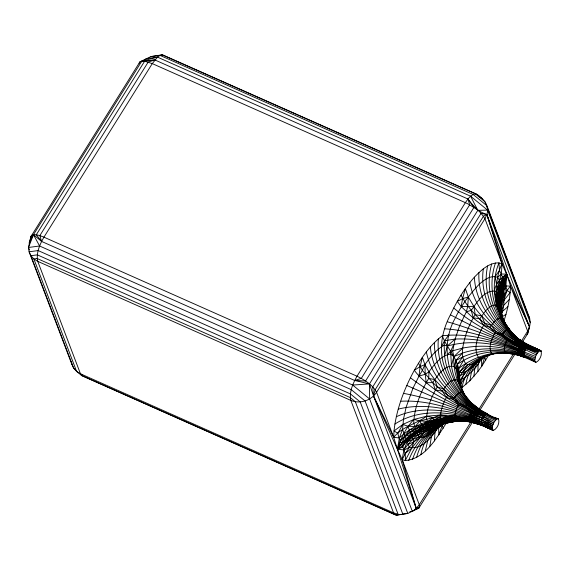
<?xml version="1.0" encoding="UTF-8"?>
<svg xmlns="http://www.w3.org/2000/svg" width="570" height="570" viewBox="0 0 570 570"><rect width="100%" height="100%" fill="white"/><g stroke="black" fill="none" stroke-linecap="round" stroke-linejoin="round"><path stroke-width="0.85" d="M472.509 422.163L418.808 508.184L407.785 513.428L396.499 515.216L394.732 514.603L81.653 375.552L76.587 371.391L73.637 368.127L71.799 364.209L29.091 251.776L28.5 247.465L30.787 236.792L139.942 61.817L150.965 56.573L162.251 54.784L477.097 194.448C483.802 198.645 489.609 206.247 486.851 214.519L506.787 274.134C501.486 286.354 500.332 300.091 500.945 313.343M414.454 509.509L416.926 508.882L416.264 508.426L397.433 449.303C405.128 444.892 409.63 436.656 417.404 432.188C425.035 427.072 433.585 423.389 442.555 421.387C459.84 417.632 477.468 422.163 492.851 430.215L493.442 430.421C497.289 428.626 499.997 422.826 498.429 418.822L497.097 418.815C456.271 406.553 433.977 354.754 455.544 317.561C461.28 305.199 469.822 294.277 479.121 284.352C484.016 280.041 490.677 274.683 497.596 277.312C505.155 288.591 505.683 302.691 501.315 315.353M409.78 511.739L412.338 511.404L416.264 508.426L418.808 508.184L419.613 506.759L419.292 504.707L402.171 459.655L397.433 449.303L401.501 444.009L411.284 434.711L429.652 426.025L442.655 421.693L449.352 420.525L456.228 420.496L469.573 421.657L483.004 425.576L493.442 430.421L482.234 425.534C479.712 421.95 483.524 415.466 487.044 413.82L488.034 414.618L482.192 411.611L471.119 402.755L468.633 403.303L465.262 407.187C454.155 403.838 445.099 396.136 435.48 389.944C427.814 384.109 420.04 378.145 414.326 370.286C421.707 357.454 430.257 344.764 442.277 335.83C474.532 331.79 506.132 344.829 535.565 356.45L534.76 360.625L535.344 362.157L535.935 362.356C539.783 360.568 542.483 354.768 540.916 350.764L524.799 343.183M497.097 418.815C493.962 421.308 491.226 426.289 492.851 430.215C477.767 421.779 459.698 417.888 442.89 423.261C434.012 425.997 425.811 430.692 418.836 436.82C413.471 440.909 410.885 448.155 403.888 449.88L397.433 449.303L393.699 437.34L376.578 392.281C372.481 384.636 364.551 379.962 357.012 376.214L43.933 237.156C40.092 235.781 35.632 233.508 31.592 235.367L29.191 243.048L33.466 234.669L141.823 61.118L144.638 61.204L152.283 63.605L465.362 202.663C472.936 205.977 478.864 212.004 486.851 214.519L502.049 263.789L501.351 274.013L499.405 280.59L498.914 302.364L499.413 311.89L501.087 317.967L508.547 329.538L518.237 338.958L524.065 342.805C497.653 326.795 487.478 291.177 498.957 262.884L502.049 263.789L529.558 326.952L527.157 334.633L529.558 326.952L530.25 322.535L529.658 318.224L486.951 205.791L473.114 194.434L160.028 55.383L150.965 56.573M496.263 419.406C472.972 410.657 453.186 392.267 445.028 368.484C438.301 350.636 441.636 331.256 450.428 314.811C456.727 301.316 464.422 288.342 474.368 277.191C480.945 270.479 488.818 262.506 498.957 262.884L499.463 270.444L504.058 280.333C499.163 295.566 497.945 313.764 507.357 327.707L505.326 324.045L507.343 327.629C503.645 319.998 499.078 312.944 496.221 304.843C496.007 290.971 495.75 276.607 502.049 263.789L484.935 218.73C480.524 211.221 472.858 206.233 467.956 199.001L154.869 59.95L141.823 61.118L157.512 57.143L160.028 55.383L162.251 54.784L477.097 194.448M535.08 357.974C508.02 345.705 476.741 337.91 447.386 345.997L444.151 345.135C436.178 349.823 430.222 357.169 424.921 364.601L420.097 366.667L414.326 370.286C404.094 389.082 396.307 409.566 394.02 430.963L397.817 433.257C399.663 442.619 406.659 450.784 405.263 460.553C425.327 458.814 436.62 437.881 446.538 422.719M438.38 338.886C435.373 370.892 457.375 401.152 485.462 414.611C457.61 402.334 434.119 374.077 434.39 342.606M439.014 425.947C433.3 430.3 427.186 439.37 418.836 436.82L413.706 423.303C414.354 407.315 420.575 392.003 428.726 378.416L428.946 371.768L424.921 364.601L422.37 357.312L420.097 366.667L419.021 376.036L412.993 388.149L406.189 407.001L403.524 418.936L402.57 429.524L399.342 437.945L397.433 449.303L402.719 447.101C410.044 431.682 426.317 423.973 442.299 420.703C459.456 417.204 477.325 421.159 492.452 429.623C473.414 419.784 449.196 415.174 429.652 426.025L430.215 428.661C436.349 430.535 441.458 423.888 447.065 422.634L444.785 423.503C427.735 429.424 414.739 443.652 408.74 460.496M461.415 389.168L461.942 387.607L469.83 380.831L477.881 371.562L478.116 364.23L480.118 358.63L472.088 367.294L459.598 376.335L458.558 378.865C462.277 362.32 447.478 350.165 442.277 335.83M497.596 277.312L501.351 274.013L506.787 274.134C504.201 287.002 499.163 299.841 501.094 313.236M534.76 360.625C512.715 348.968 485.711 346.781 462.697 357.027L457.468 364.166L457.24 370.429L459.199 382.712L464.194 394.041L458.244 381.009L455.865 367.971L455.857 360.511L462.434 353.094C486.189 345.235 512.544 348.676 534.81 359.399M458.351 377.618L458.707 368.455L463.553 360.418C485.647 348.135 513.128 349.303 534.945 361.565M535.935 362.356L524.55 357.362C522.932 353.357 525.711 348.042 529.174 345.812L540.916 350.764L525.284 343.632M403.503 393.35C434.639 399.228 464.999 410.457 492.594 426.032C462.868 412.395 423.795 414.732 399.342 437.945L393.699 437.34L394.02 430.963L402.826 424.436L413.898 419.442L426.681 416.235L433.399 417.625L436.064 423.531C451.362 420.959 467.471 418.857 482.184 425.334L470.314 421.75L457.418 421.038L443.788 423.517L442.89 423.261L440.439 416.805C440.745 409.167 443.724 401.85 447.614 395.359L443.638 389.039L434.753 379.577L428.946 371.768C434.482 364.43 440.774 355.559 450.535 354.113L453.784 356.663C453.093 374.112 459.798 391.348 471.989 403.838L473.349 404.871M530.25 322.535L487.542 210.109L477.803 210.344L369.453 383.895L373.557 396L393.699 437.34C402.206 426.631 416.136 423.938 426.681 416.235L440.532 414.96L454.76 415.694L461.743 417.71L462.755 420.275C473.478 421.045 483.339 425.555 492.851 430.215L481.971 425.355L469.573 421.657L468.604 419.114L469.124 415.908L471.426 410.685L484.586 415.544L495.38 420.339M487.607 265.941C479.776 302.513 504.82 340.518 540.332 350.557L538.75 351.341L536.22 354.925C517.959 346.41 500.225 336.535 483.417 325.328L479.776 318.822C483.959 313.13 489.267 303.682 497.56 305.235L500.51 310.18L502.419 317.376L504.536 322.677L501.628 315.096L499.413 311.89L497.56 305.235L496.442 298.367L494.204 290.821C495.807 283.817 500.603 277.711 506.787 274.134C504.863 287.365 499.933 300.055 501.059 313.607M483.317 268.833C478.28 305.463 505.319 339.349 538.75 351.341C508.134 341.765 476.741 324.202 460.995 295.146M484.372 356.585C478.8 359.1 472.623 367.543 465.797 363.717C459.577 355.623 463.282 344.508 465.583 335.566C467.949 328.213 471.183 321.138 475.245 314.562L473.855 306.361L468.326 297.07L465.355 288.548L462.591 298.609L461.166 306.546C469.766 314.576 478.259 324.537 490.1 327.301L494.91 332.859L501.678 335.374L507.222 340.019L513.919 342.627L537.004 353.5M523.745 356.392L525.875 357.369L525.134 357.561L518.33 355.032C516.719 352.089 518.672 348.519 520.096 345.833C503.018 334.818 485.797 323.19 473.855 306.361L461.166 306.546L457.268 301.416L462.591 298.609L468.326 297.07L467.735 306.261L466.367 311.826L459.783 325.406L455.109 339.05L452.723 350.942L453.784 356.663L451.461 365.911C455.302 391.034 474.561 411.262 498.429 418.822M434.39 440.902L435.024 432.366L437.603 427.001M458.23 377.547L458.707 368.455C477.069 354.134 502.598 347.643 524.55 357.362L517.909 354.419M503.089 277.861C499.705 290.052 497.489 303.724 502.013 315.972C503.923 321.63 507.029 327.258 510.649 331.662C496.955 315.595 495.9 291.975 506.787 274.134L510.521 286.104C504.721 292.638 500.852 301.06 500.823 309.888L503.481 291.227L505.918 285.955L506.787 274.134C497.646 281.658 499.47 294.697 497.56 305.235M501.208 304.879L500.439 300.476L499.085 296.692L500.631 283.162L502.655 276.849M484.301 356.45C472.373 362.584 464.522 374.625 461.942 387.607C457.66 378.159 467.87 370.137 473.342 363.745C479.434 359.713 485.198 354.946 492.637 353.756M473.855 376.485L474.81 368.277L477.439 361.907L480.218 358.566M502.07 316.122L504.521 322.577C499.299 311.291 498.308 298.195 501.906 286.275M500.83 302.121L500.36 306.211L502.355 317.54M500.695 311.248L501.009 308.74L507.079 290.486L504.058 280.333M503.823 321.387C507.528 309.98 510.264 298.139 510.521 286.104L505.918 285.955L504.357 295.118M505.041 283.119C500.866 291.975 499.327 302.057 500.987 311.726M458.536 378.345L459.292 372.459L465.797 363.717M458.601 377.561L459.292 372.459C471.233 359.82 488.262 352.31 505.718 352.916L519.177 355.231L525.134 357.561L518.714 355.224L505.155 352.638C502.79 348.313 505.654 343.069 507.749 339.129L502.469 334.177L495.772 331.412L491.361 325.392L484.749 323.09L481.664 315.965L475.245 314.562M505.141 283.425C500.752 292.574 499.22 303.062 501.215 313.044L499.812 304.43L500.382 300.269M429.851 446.246L431.412 436.627L435.601 428.697L438.237 426.36M491.682 263.967C481.394 300.39 504.115 339.179 539.591 350.757C505.904 340.91 477.275 308.805 478.886 272.603M435.623 422.313L411.903 436.342L407.201 441.885L403.888 449.88L402.171 459.655L416.264 508.426L419.613 506.759M499.405 280.59C493.043 306.104 504.308 334.832 529.174 345.812C498.999 331.747 484.863 293.963 495.48 262.941M469.83 380.831L471.497 371.854L474.746 364.814L478.686 360.14M507.079 290.486L510.2 292.481L504.101 300.205L502.391 299.934L499.691 290.372L501.03 284.067L503.923 279.963M425.334 450.834L427.806 440.289L432.865 431.476L435.601 428.697M465.84 384.551C467.272 375.081 471.54 366.154 478.779 359.763M458.508 380.411L459.598 376.335L459.292 372.459L462.512 372.524L466.395 371.198L459.164 381.679M459.099 383.639L460.04 380.283L459.598 376.335L467.856 364.729M418.501 363.204L422.356 370.386L432.758 382.62L442.263 391.148L453.278 399.477L458.43 404.714L470.955 411.49L477.603 413.891L479.904 411.248L486.303 414.02C463.474 403.688 447.792 380.589 444.543 355.972L447.386 345.997L455.109 339.05C478.836 338.117 502.676 343.553 524.286 353.179L518.287 349.766M482.078 357.383C477.624 366.93 469.416 375.288 460.04 380.283L460.752 383.831L459.933 385.256M420.902 454.603C423.46 440.418 432.737 427.151 446.773 422.52M459.869 385.861C457.895 379.67 459.89 370.885 454.076 366.489L455.857 360.511L462.697 357.027M487.542 210.109L470.599 196.194L157.512 57.143L152.283 63.605L43.933 237.156C39.893 244.388 35.917 252.888 37.741 261.345L80.456 373.778L81.653 375.552L396.499 515.216L400.368 514.404M527.82 314.298L485.113 201.873L475.33 193.836C470.663 194.655 467.906 199.087 465.362 202.663L357.012 376.214C352.98 383.439 348.997 391.946 350.828 400.404L393.535 512.829L394.732 514.603L402.912 514.375L360.204 401.943L350.422 393.913L37.342 254.861L30.93 255.702L29.091 251.776L38.162 250.586L351.241 389.638L365.078 401.002L407.785 513.428L402.014 514.19M398.231 409.103C430.2 401.187 464.293 411.818 492.316 427.457L475.209 421.059L468.604 419.114L455.28 417.995L440.532 414.96L433.399 417.625L427.806 421.415L419.947 420.895L413.898 419.442C405.904 427.664 400.767 438.423 397.433 449.303L373.557 396L372.723 386.88L481.073 213.33L486.851 214.519L529.558 326.952L527.642 331.156L521.514 340.967M468.604 419.114L454.696 416.848L440.439 416.805L415.936 428.362L409.424 429.901L404.978 436.022L400.339 440.831L397.433 449.303L401.358 443.638L405.078 436.299L410.229 431.953L422.014 425.284L447.571 416.542L454.76 415.694L468.647 418.394L481.465 423.503L492.273 428.683L475.38 422.064L462.149 418.644L441.387 418.515M416.613 457.496C419.776 444.864 427.293 433.542 438.323 426.474M499.776 298.395L501.201 294.483M29.441 249.945L28.5 247.465L33.466 234.669L41.574 241.423L354.654 380.475L369.453 383.895L369.631 398.972L412.338 511.404M500.809 312.118L503.403 305.705L509.324 299.378M412.538 459.47C416.684 446.616 424.593 434.554 436.47 427.728M455.865 367.971L457.468 364.166L463.553 360.418M439.214 426.139C432.623 435.665 422.748 450.264 409.331 447.329L402.57 429.524M535.565 356.45L536.22 354.925M501.286 313.728L502.277 311.548L507.913 306.703M29.191 243.048L29.832 241.644M453.841 344.294L450.606 351.341L447.329 354.718M482.476 357.376L481.379 359.763L481.849 366.125L477.881 371.562M439.392 426.032L438.601 427.571L438.864 434.889L442.306 425.135L444.963 423.353M528.782 328.47L529.558 326.952L510.521 286.104L527.642 331.156L527.962 333.208L522.305 342.264M409.331 447.329L405.434 453.3L402.171 459.655L405.263 460.553L411.797 448.049L413.82 441.807L407.885 426.196L402.826 424.436L397.817 433.257M441.287 346.938L444.507 340.782L448.839 334.846M402.313 446.096L406.139 439.142M31.592 235.367L30.787 236.792L31.001 238.16M139.137 63.242L139.942 61.817L141.638 61.653M483.374 356.314L481.379 359.763L486.075 356.093M454.076 366.489C445.391 364.458 439.399 373.678 434.753 379.577L437.29 386.88C431.462 396.599 427.008 407.557 426.538 418.993L429.652 426.025L442.89 423.261M437.29 386.88L443.638 389.039L454.169 398.117L459.185 403.432L456.47 408.889L454.917 414.44L454.696 416.848L456.235 420.881L469.922 421.757L471.212 421.408M485.718 360.233L484.799 357.069L481.849 366.125L489.06 354.569M484.749 323.09C479.477 333.008 472.266 346.211 478.216 357.091L479.641 357.789L481.358 357.825L493.584 353.806L507.229 352.645L503.716 352.844M495.772 331.412C492.373 337.81 487.721 346.318 491.554 353.336L493.584 353.806M471.112 421.707L419.292 504.707L416.264 508.426L373.557 396L375.16 389.738L483.51 216.187L486.851 214.519L484.935 218.73L376.578 392.281C371.248 400.553 359.948 404.258 350.828 400.404L37.741 261.345L33.879 258.965L30.93 255.702L73.637 368.127L75.589 369.738M479.121 408.875L513.506 353.792M479.911 410.179L514.909 354.248M494.518 421.558L471.426 410.685L453.278 399.477L446.403 397.411L442.263 391.148L435.48 389.944L432.758 382.62L434.753 379.577L428.726 378.416M442.263 391.148C445.733 386.367 450.101 378.672 457.005 379.991L459.199 382.712M453.278 399.477C455.516 396.392 458.33 391.433 462.79 392.281L471.989 403.838M466.367 311.826L471.212 310.358C477.054 302.392 484.486 289.197 496.078 291.363L499.085 296.692M490.1 327.301C492.893 323.496 496.442 317.198 501.978 318.231M439.47 426.26L438.601 427.571L442.306 425.135L443.225 428.291M501.678 335.374C503.424 332.994 505.64 329.054 509.103 329.702L514.795 336.129L519.512 340.126C511.133 333.072 504.072 324.052 500.645 313.464C504.87 324.309 511.319 334.846 521.358 341.173M507.749 339.129L513.919 342.627C516.698 337.497 519.876 338.388 523.894 342.798M460.752 383.831L465.013 377.426M499.463 270.444L495.13 276.592L496.463 284.316L499.691 290.372M403.888 449.88C418.102 429.139 444.436 416.77 469.459 421.458M407.885 426.196L415.188 426.552L419.947 420.895L433.399 417.625L440.439 416.805M401.358 443.638C423.41 417.824 463.545 412.181 492.452 429.623L475.323 421.722L462.149 418.644M462.512 372.524C470.713 362.99 481.828 356.364 494.105 353.621M517.923 351.141L524.015 354.604C504.813 346.46 483.246 344.152 462.762 348.07L453.784 356.663L462.434 353.094M400.339 440.831C412.929 427.764 430.621 419.926 448.676 418.736L449.516 421.679L423.489 429.146L419.947 420.895M430.215 428.661L417.646 432.858L407.201 441.885L418.836 436.82M400.226 440.524C406.531 434.44 413.599 427.899 422.755 427.158M405.434 453.3L411.797 448.049L424.322 432.416L443.788 423.517L457.418 421.038M144.452 60.085L146.412 58.596L157.512 57.143M429.11 424.543L423.289 428.583L416.877 430.778M428.946 371.768L425.241 374.319L419.021 376.036L422.356 370.386L424.921 364.601L425.241 374.319L426.196 382.705L432.758 382.62M427.806 421.415L422.014 425.284L415.188 426.552M502.241 316.699L505.989 314.341M479.904 411.248L481.593 410.877L487.635 414.027L481.935 411.155L471.119 402.755M394.896 424.059C420.589 407.251 454.276 411.754 481.636 421.971C455.309 410.82 423.296 404.365 396.307 416.734M408.163 444.329C418.9 440.289 427.016 431.846 436.428 425.598L436.064 423.531L442.555 421.387L455.843 419.434C446.574 417.867 437.268 420.054 428.469 422.919L435.566 422.156M412.195 437.119L424.322 432.416L423.489 429.146M519.74 355.039L518.714 355.224M405.078 436.299L411.177 434.418M462.762 348.07L450.606 351.341L451.461 365.911M410.329 432.195L416.777 430.521M492.273 428.683C474.803 419.648 454.333 415.872 435.081 420.952L442.249 420.575M445.89 423.204L457.233 421.016M448.747 422.327L450.435 422.021M454.639 421.259L456.321 420.952M422.092 425.476L429.039 424.358M455.109 339.05L444.507 340.782L444.151 345.135L444.543 355.972M162.357 55.611L164.017 55.397M28.5 247.465L39.608 246.005L352.688 385.056L369.631 398.972M449.352 420.525L462.562 419.791M442.655 421.693L456.235 420.881M352.688 385.056L369.453 383.895M400.639 401.266C432.951 399.356 463.624 412.936 493.071 424.507L470.955 411.49L465.262 407.187M494.924 353.35L499.32 353.101M448.711 418.829C459.883 418.138 471.205 419.933 481.479 424.415M441.857 419.584L449.025 419.641M415.523 508.839L416.926 508.882M444.664 328.812C472.616 330.415 499.028 341.451 524.77 351.654C499.918 339.62 473.948 329.467 447.393 321.779M459.791 420.952L465.69 421.323M469.067 421.529L470.749 421.636M481.486 424.451L468.989 420.347L455.572 418.708L462.534 419.727M462.947 420.874L456.078 420.054L469.139 420.81M447.571 416.542L448.334 417.953L455.544 418.629M469.253 421.073L462.755 420.275L462.897 420.61M479.776 318.822L473.321 317.796L471.212 310.358M468.853 419.891L475.209 421.059L481.465 424.123M462.356 419.214L469.117 420.76M469.922 421.757L476.028 423.211L475.209 421.059L468.647 418.394M518.786 348.405L525.426 350.13C500.724 337.682 474.896 326.154 453.734 308M469.309 421.194L481.971 425.355M513.919 342.627L519.74 346.439L537.873 352.281C507.321 339.955 475.986 316.834 469.837 282.535M520.018 355.495L525.875 357.369L523.574 356.492M472.38 422.156L482.184 425.313L479.862 424.465M469.723 414.112L482.819 418.437L493.727 422.983L465.811 406.353L454.169 398.117L447.614 395.359M469.124 415.908L482.099 420.225M472.786 421.964L475.145 422.798M525.426 350.13C499.897 339.592 474.924 327.586 450.428 314.811M475.601 422.705L492.452 429.623M475.48 422.434L481.55 424.75M475.658 422.798L481.935 425.32M475.494 422.477L481.664 424.992M470.955 411.49L483.723 416.763M485.398 426.567L487.792 427.564M489.388 428.227L491.789 429.224M536.619 349.196L525.355 343.753L540.916 350.764L524.4 343.047L519.049 339.414L524.065 342.805M406.766 385.47L482.819 418.437C458.116 405.982 432.445 394.682 410.393 377.739M526.146 344.28L532.772 347.586M459.185 403.432L465.811 406.353L471.426 410.685M479.142 411.903L484.586 415.544C458.373 403.247 432.309 381.522 426.339 351.875M517.702 353.044L523.965 355.83M488.803 414.96L490.343 415.644M494.974 417.703L497.282 418.729M527.449 344.764L536.598 349.161M480.645 410.856L487.044 413.82L481.593 410.877M517.752 353.785L524.151 356.77M524.4 343.047L530.314 346.239M524.827 343.204L530.186 346.04L518.237 338.958M484.586 415.544C458.301 401.935 432.851 378.017 430.364 346.952M481.935 411.155L488.034 414.618M514.411 341.879L526.21 348.705M478.943 196.621L482.163 198.609M516.947 339.307L528.24 346.311M515.95 340.069L527.221 347.308C500.538 333.735 475.872 308.541 474.368 277.191M522.669 342.057L523.987 342.94M515.223 336.286L519.384 339.855L514.532 335.616L509.865 330.422L514.532 335.616L521.286 341.06M522.605 341.95L523.93 342.841M518.216 339.179L519.633 340.575M475.387 406.431L481.507 411.098M80.812 374.02L82.764 375.63M519.526 340.176L511.86 333.008M518.586 339.065L514.183 335.189L519.306 339.727M512.423 333.571L514.795 336.129M514.033 335.124L505.22 324.195L503.061 319.492L510.649 331.662C504.771 324.579 501.572 315.844 498.942 307.152M513.549 334.583L506.146 325.164L509.103 329.702M509.345 330.401L510.827 332.346L507.15 326.874M496.442 298.367L499.812 304.43M33.466 234.669L39.608 246.005M507.108 326.774C499.341 315.06 498.501 300.867 498.18 287.273L496.078 291.363L497.952 300.632M504.272 321.644L507.343 327.629M470.599 196.194L477.803 210.344M528.191 315.082L529.658 318.224M448.334 417.953L448.676 418.736M504.222 321.523C500.595 314.255 499.192 306.211 499.683 298.139M503.723 321.281L504.315 322.741M502.419 317.376L504.336 322.713M502.013 315.972L500.51 310.18L499.733 304.216M502.391 317.255L501.016 311.868L500.645 307.608L501.101 313.286M501.408 313.799L502.163 316.834M501.372 313.892L501.985 317.298M71.442 361.615L71.799 364.209M457.468 364.166L458.216 374.982M144.638 61.204L36.288 234.755L41.574 241.423L39.857 235.602L148.207 62.052L154.869 59.95L144.638 61.204M469.673 204.822L361.323 378.373L354.654 380.475L365.562 380.995L473.912 207.444L467.956 199.001L469.673 204.822M37.2 258.531L33.879 258.965L76.587 371.391L80.456 373.778L393.535 512.829L398.052 514.168L355.345 401.743L350.279 397.582L37.2 258.531M541.315 351.355L538.187 349.916L541.315 351.355"/></g></svg>
